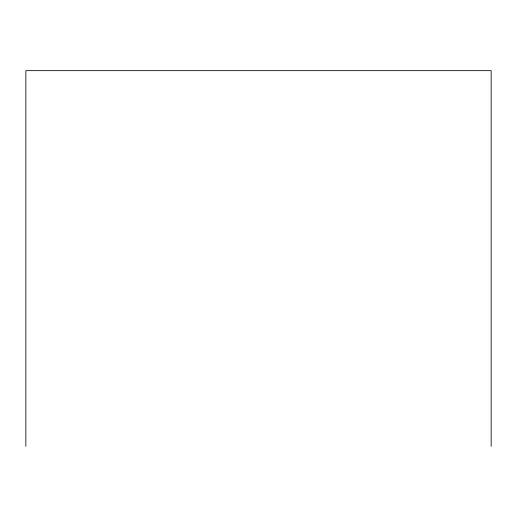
<?xml version="1.0" encoding="UTF-8"?>
<svg xmlns="http://www.w3.org/2000/svg" width="517" height="517" viewBox="0 0 517 517"><rect width="100%" height="100%" fill="white"/><g stroke="black" fill="none" stroke-linecap="round" stroke-linejoin="round"><path stroke-width="0.78" d="M491.15 446.339L491.15 70.661L25.85 70.661L25.85 446.339"/></g></svg>
